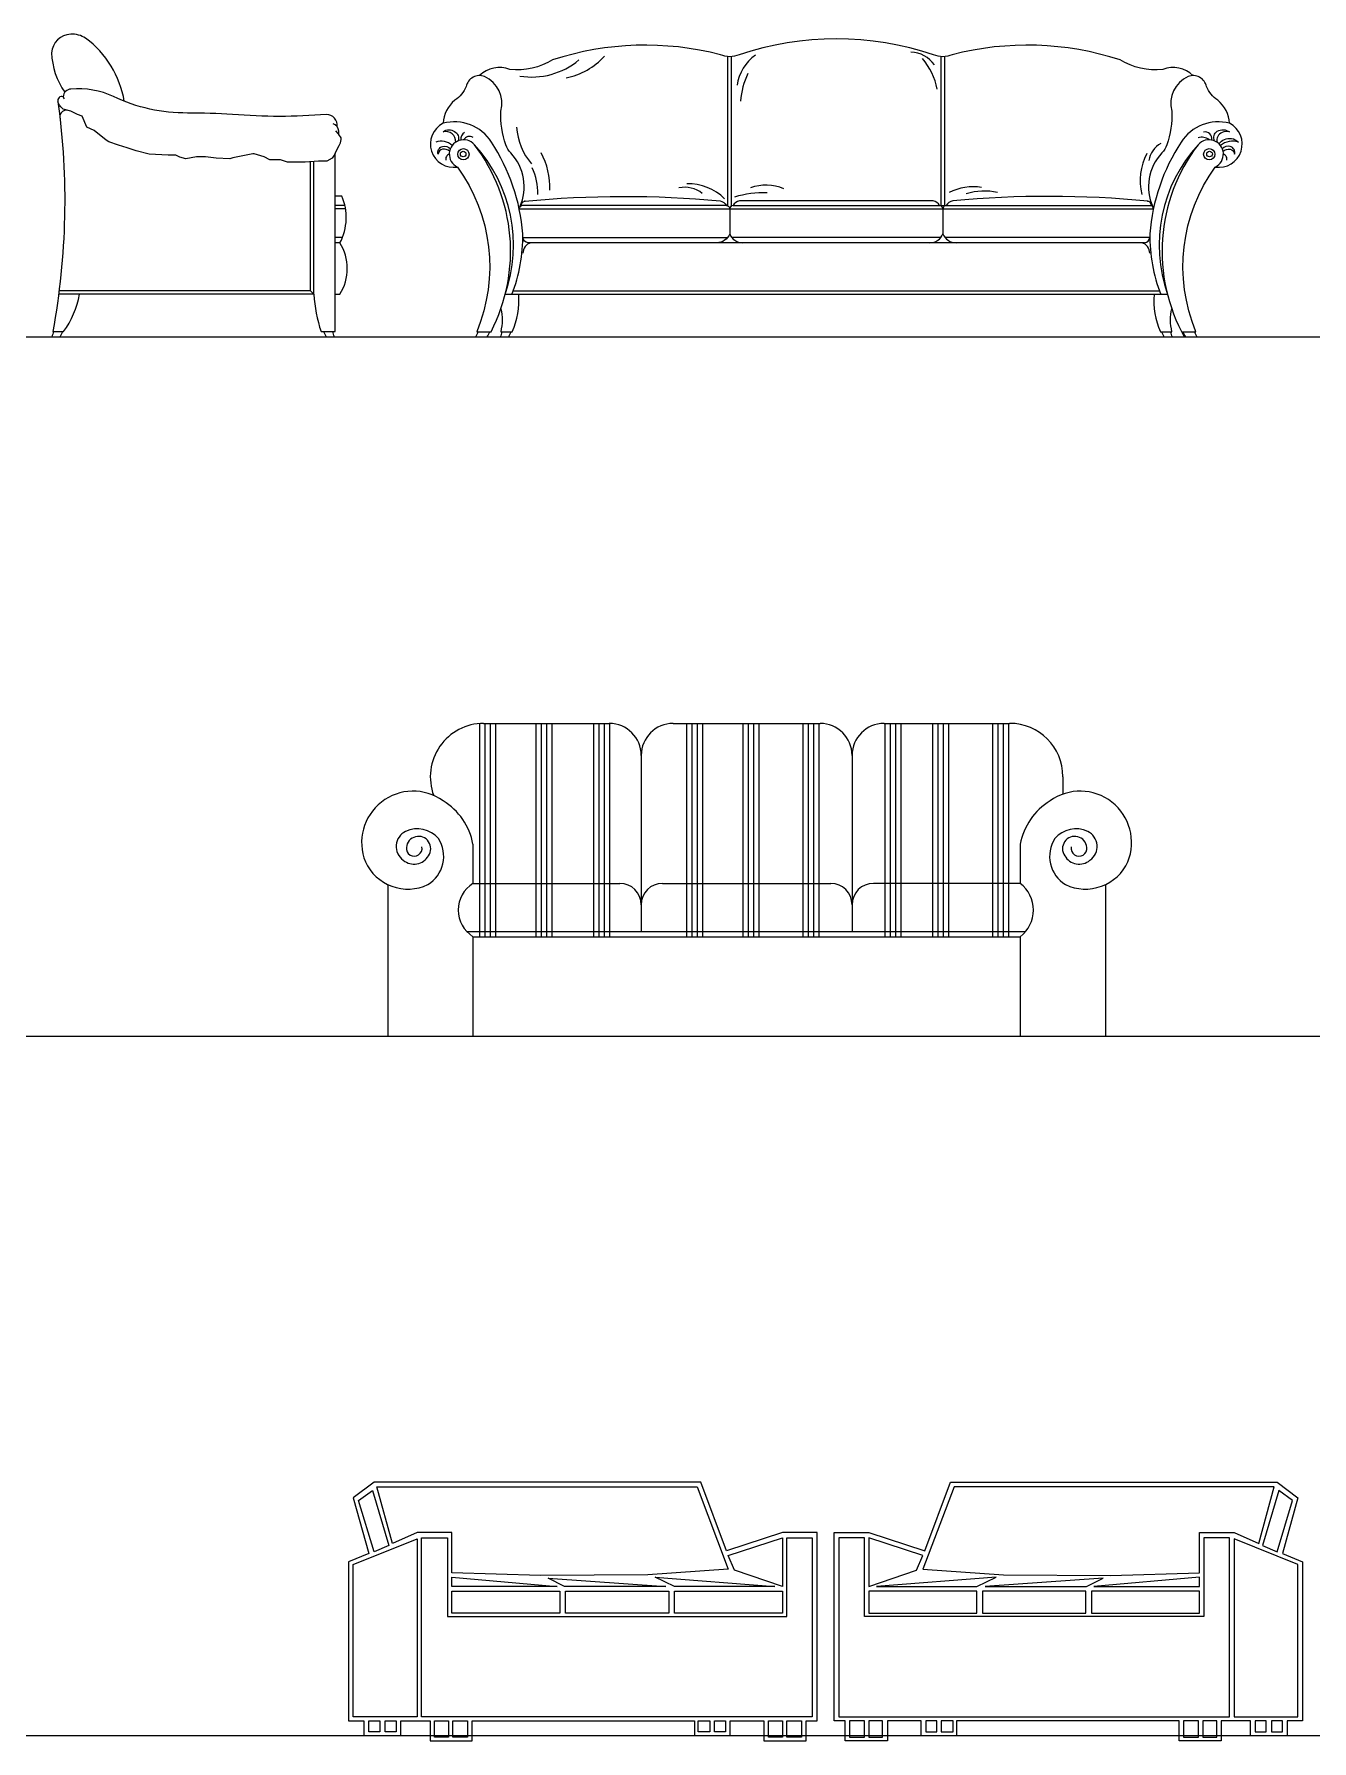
# Model space of a CAD drawing. Header units: inches. Extents: x 11 to 53.5, y 7.4 to 32.2.
# Drawn here: x 37.564 to 41.159, y 20.076 to 24.877 of the extents above; entities that cross this region are included whole.
import ezdxf

# ---------------------------------------------------------------- set-up
doc = ezdxf.new("R2010")
doc.units = ezdxf.units.IN
doc.header["$MEASUREMENT"] = 0
doc.layers.add('02', color=2, linetype='Continuous')
doc.layers.add('1', color=1, linetype='Continuous')

msp = doc.modelspace()

# ---------------------------------------------------------------- linework, layer by layer
at = {"layer": '02'}
for p, q in [((39.5164, 24.3933), (39.5164, 24.8132)), ((39.5264, 24.3933), (39.5264, 24.8132)), ((40.1164, 24.3933), (40.1164, 24.8132)), ((40.1264, 24.3933), (40.1264, 24.8132)), ((37.6859, 24.6506), (37.6859, 24.6506)), ((37.767, 24.5786), (37.767, 24.5786)), ((38.3416, 24.1548), (38.3416, 24.5172)), ((38.3516, 24.1448), (38.3516, 24.518)), ((38.4385, 24.3948), (38.4116, 24.3948)), ((39.512, 24.3947), (38.9353, 24.3947)), ((39.5308, 24.3947), (40.7076, 24.3947)), ((38.4405, 24.3848), (38.4116, 24.3848)), ((40.7122, 24.3847), (38.9291, 24.3847)), ((38.4317, 24.3048), (38.4116, 24.3048)), ((38.9395, 24.3047), (39.5155, 24.3047)), ((40.1155, 24.3047), (39.5274, 24.3047)), ((40.7034, 24.3047), (40.1274, 24.3047)), ((38.4248, 24.2898), (38.4116, 24.2898)), ((38.3416, 24.1548), (37.6343, 24.1548)), ((38.3416, 24.1548), (38.3516, 24.1448)), ((38.9122, 24.1547), (40.7307, 24.1547)), ((38.3516, 24.1448), (37.6331, 24.1448)), ((40.7531, 24.1447), (38.8897, 24.1447)), ((38.817, 22.9379), (38.817, 22.3379)), ((38.829, 22.9379), (39.1824, 22.9379)), ((38.832, 22.9379), (38.832, 22.3379)), ((38.847, 22.9379), (38.847, 22.3379)), ((38.862, 22.9379), (38.862, 22.3379)), ((38.9762, 22.9379), (38.9762, 22.3379)), ((38.9912, 22.9379), (38.9912, 22.3379)), ((39.0062, 22.9379), (39.0062, 22.3379)), ((39.0212, 22.9379), (39.0212, 22.3379)), ((39.1385, 22.9379), (39.1385, 22.3379)), ((39.1535, 22.9379), (39.1535, 22.3379)), ((39.1685, 22.9379), (39.1685, 22.3379)), ((39.1835, 22.9379), (39.1835, 22.3379)), ((39.3624, 22.9379), (39.7757, 22.9379)), ((39.3995, 22.9379), (39.3995, 22.3379)), ((39.4145, 22.9379), (39.4145, 22.3379)), ((39.4295, 22.9379), (39.4295, 22.3379)), ((39.4445, 22.9379), (39.4445, 22.3379)), ((39.5586, 22.9379), (39.5586, 22.3379)), ((39.5736, 22.9379), (39.5736, 22.3379)), ((39.5886, 22.9379), (39.5886, 22.3379)), ((39.6036, 22.9379), (39.6036, 22.3379)), ((39.7273, 22.9379), (39.7273, 22.3379)), ((39.7423, 22.9379), (39.7423, 22.3379)), ((39.7573, 22.9379), (39.7573, 22.3379)), ((39.7723, 22.9379), (39.7723, 22.3379)), ((39.9557, 22.9379), (40.309, 22.9379)), ((39.958, 22.9379), (39.958, 22.3379)), ((39.973, 22.9379), (39.973, 22.3379)), ((39.988, 22.9379), (39.988, 22.3379)), ((40.003, 22.9379), (40.003, 22.3379)), ((40.0921, 22.9379), (40.0921, 22.3379)), ((40.1071, 22.9379), (40.1071, 22.3379)), ((40.1221, 22.9379), (40.1221, 22.3379)), ((40.1371, 22.9379), (40.1371, 22.3379)), ((40.2608, 22.9379), (40.2608, 22.3379)), ((40.2758, 22.9379), (40.2758, 22.3379)), ((40.2908, 22.9379), (40.2908, 22.3379)), ((40.3058, 22.9379), (40.3058, 22.3379)), ((39.2724, 22.8479), (39.2724, 22.3529)), ((39.8657, 22.8479), (39.8657, 22.3529)), ((40.459, 22.7879), (40.459, 22.739)), ((38.799, 22.5979), (38.799, 22.4879)), ((40.339, 22.5979), (40.339, 22.4879)), ((38.559, 22.4846), (38.559, 22.0579)), ((38.799, 22.4879), (39.2124, 22.4879)), ((39.3324, 22.4879), (39.8057, 22.4879)), ((40.339, 22.4879), (39.9257, 22.4879)), ((40.579, 22.4846), (40.579, 22.0579)), ((38.781, 22.3529), (40.3544, 22.3529)), ((38.799, 22.3379), (40.339, 22.3379)), ((38.799, 22.3379), (38.799, 22.0579)), ((40.339, 22.3379), (40.339, 22.0579))]:
    msp.add_line(p, q, dxfattribs=at)
for points in [[(37.818, 24.6878, 0.191032), (37.7092, 24.8652, 0.14687), (37.6671, 24.8766, 0.374276), (37.6132, 24.8241, 0.146281), (37.6506, 24.7135, 0.146281)], [(40.825, 24.7599, 0.296562), (40.7399, 24.7773, -0.163814), (40.6197, 24.804, 0.143957), (40.1476, 24.8186, -0.215055), (40.0953, 24.8186, 0.162592), (39.5476, 24.8186, -0.215055), (39.4953, 24.8186, 0.143957), (39.0231, 24.804, -0.163814), (38.903, 24.7773, 0.296562), (38.8178, 24.7599, 0.351408)], [(38.7799, 24.7295, -0.153683), (38.7479, 24.6905, 0.210591), (38.7148, 24.6258, 0.851349), (38.7551, 24.5028, -0.260762), (38.8097, 24.0397), (38.8499, 24.0397)], [(38.931, 24.3906, 0.301351), (38.9054, 24.5425, -0.122825), (38.8917, 24.5649, -0.087321), (38.877, 24.6601, 0.375594), (38.8315, 24.7575, 0.455806), (38.7799, 24.7295)], [(40.8114, 24.7575, 0.375594), (40.7659, 24.6601, -0.087321), (40.7511, 24.5649, -0.109435), (40.7375, 24.5425, 0.301351), (40.7118, 24.3906)], [(40.8332, 24.0397, -0.260762), (40.8877, 24.5028, 0.851349), (40.928, 24.6258, 0.210591), (40.8949, 24.6905, -0.153683), (40.8629, 24.7295, 0.455806), (40.8114, 24.7575)], [(38.4168, 24.6166, 0.444081), (38.3866, 24.6507, -0.042169), (38.1227, 24.6507, 0.016369), (37.9962, 24.6548, -0.11532), (37.7878, 24.701, 0.12842), (37.6679, 24.7221, 0.414214), (37.6461, 24.7003, 0.620033), (37.6312, 24.6865, -0.079849), (37.6166, 24.0398), (37.6466, 24.0398)], [(38.9083, 24.1447, 0.100585), (38.939, 24.3147, 0.126677), (38.8513, 24.5728, 0.326662), (38.7148, 24.6258)], [(40.928, 24.6258, 0.326662), (40.7915, 24.5728, 0.126677), (40.7038, 24.3147, 0.100585), (40.7345, 24.1447)], [(38.4116, 24.5419), (38.4221, 24.5631), (38.426, 24.5707), (38.4283, 24.5799), (38.4283, 24.5845), (38.4214, 24.5944), (38.4214, 24.6036, 0.33357), (38.4053, 24.6242)], [(38.7507, 24.5729, 0.512989), (38.7154, 24.6016, -0.351412), (38.7475, 24.6026, -0.347215), (38.7573, 24.5764)], [(40.8856, 24.5764, -0.384062), (40.8934, 24.6033, -0.314942), (40.9274, 24.6016, 0.157926), (40.907, 24.5999, 0.353415), (40.8921, 24.5729, 0.353415)], [(40.8979, 24.5683, -0.261372), (40.9336, 24.583, -0.166648), (40.9528, 24.5729, 0.243543), (40.9021, 24.5636, 0.264277)], [(38.7333, 24.5474, 0.229546), (38.7133, 24.5528, 0.405022), (38.7014, 24.5388, -0.455829), (38.7133, 24.5606, -0.266287), (38.7354, 24.5543, -0.291565)], [(38.8897, 24.1447, 0.277048), (38.8031, 24.5657, 1.222943), (38.7551, 24.5028)], [(38.8499, 24.0397, 0.290734), (38.8031, 24.5657)], [(40.8877, 24.5028, 1.222943), (40.8397, 24.5657, 0.277048), (40.7531, 24.1447, 0.277048)], [(40.9096, 24.5474, -0.229546), (40.9295, 24.5528, -0.405022), (40.9414, 24.5388, 0.455829), (40.9295, 24.5606, 0.266287), (40.9074, 24.5543, 0.291565)], [(38.4116, 24.1448), (38.4248, 24.1448, 0.279711), (38.4248, 24.2898, 0.229543), (38.4298, 24.4212), (38.4116, 24.4206)], [(38.9292, 24.3844, -0.267076), (38.9353, 24.3947, -0.36802), (38.9446, 24.4069, -0.047858), (39.4941, 24.4074, -0.24989), (39.512, 24.3947, -0.386961), (39.5214, 24.3847), (39.5214, 24.3147, -0.300019), (39.4846, 24.2897)], [(40.1214, 24.3847, 0.386961), (40.112, 24.3947, 0.24989), (40.0941, 24.4074), (39.5488, 24.4074, 0.24989), (39.5308, 24.3947, 0.386961), (39.5214, 24.3847)], [(40.7122, 24.3847, 0.389921), (40.7076, 24.3947, 0.36802), (40.6983, 24.4069, 0.047858), (40.1488, 24.4074, 0.24989), (40.1308, 24.3947, 0.386961), (40.1214, 24.3847), (40.1214, 24.3147, 0.300019), (40.1582, 24.2897)], [(40.6881, 24.2897), (38.9547, 24.2897, -0.38131), (38.9395, 24.3047)], [(39.5214, 24.3147, 0.300019), (39.5582, 24.2897)], [(40.0846, 24.2897, 0.300019), (40.1214, 24.3147)], [(40.6881, 24.2897, 0.38131), (40.7034, 24.3047, 0.38131)], [(37.6466, 24.0398, 0.113802), (37.6922, 24.1448)], [(38.3516, 24.1448, 0.068283), (38.3716, 24.0398), (38.4116, 24.0398)], [(38.8776, 24.1044, -0.113911), (38.8771, 24.0397), (38.9097, 24.0397)], [(38.9097, 24.0397, 0.119664), (38.9276, 24.1447)], [(40.7153, 24.1447, 0.119664), (40.7332, 24.0397), (40.7658, 24.0397)], [(40.7658, 24.0397, -0.113911), (40.7652, 24.1044, 0.035789)], [(37.6184, 24.0398, -0.026598), (37.614, 24.0248)], [(37.6374, 24.0248, 0.017419), (37.6446, 24.0398)], [(38.3785, 24.0398, 0.021003), (38.3858, 24.0248)], [(38.4091, 24.0248, -0.026625), (38.4047, 24.0398)], [(38.8129, 24.0397, -0.008501), (38.8064, 24.0247)], [(38.8383, 24.0247, 0.008721), (38.8465, 24.0397)], [(38.8802, 24.0397, -0.026625), (38.8758, 24.0247)], [(38.8991, 24.0247, 0.01466), (38.9064, 24.0397)], [(40.7365, 24.0397, 0.018602), (40.7437, 24.0247)], [(40.7671, 24.0247, -0.026625), (40.7627, 24.0397)], [(40.7964, 24.0397, 0.008721), (40.8045, 24.0247)], [(40.8364, 24.0247, -0.008501), (40.8299, 24.0397)]]:
    msp.add_lwpolyline(points, format="xyb", dxfattribs=at)
for points in [[(38.4116, 24.5419), (38.41, 24.5387), (38.4029, 24.5274), (38.3874, 24.519), (38.3647, 24.519), (38.3265, 24.5161), (38.277, 24.5161), (38.2572, 24.5232), (38.2275, 24.5232), (38.2119, 24.5317), (38.1836, 24.5402), (38.1792, 24.5403), (38.1229, 24.5291), (38.115, 24.5257), (38.0761, 24.5274), (38.0464, 24.5317), (38.0209, 24.5317), (37.9912, 24.526), (37.9742, 24.5303), (37.9629, 24.5359), (37.9417, 24.5359), (37.8879, 24.5387), (37.8511, 24.5486), (37.8256, 24.5571), (37.8016, 24.5642), (37.7749, 24.5741), (37.767, 24.5786), (37.7332, 24.6056), (37.7129, 24.6146), (37.6994, 24.6461), (37.6859, 24.6506), (37.6679, 24.6596), (37.6459, 24.6654), (37.6394, 24.6719), (37.6353, 24.6768), (37.6312, 24.6865)], [(38.4118, 24.6051), (38.4187, 24.5974), (38.4214, 24.5944)], [(38.4116, 24.0398), (38.4116, 24.5419)], [(40.793, 24.0397), (40.8332, 24.0397)], [(39.5226, 20.091), (39.5226, 20.1325), (39.6175, 20.1325), (39.6175, 20.0758), (39.7361, 20.0758), (39.7361, 20.1325), (39.7671, 20.1325), (39.7671, 20.6618), (39.6696, 20.6618), (39.5121, 20.6104), (39.4402, 20.8035), (38.5208, 20.8035), (38.4621, 20.7593), (38.5056, 20.6025), (38.4489, 20.5794), (38.4489, 20.1325), (38.4924, 20.1325), (38.4924, 20.091)], [(38.6421, 20.6618), (38.5722, 20.6308), (38.5287, 20.7903), (39.4296, 20.7903), (39.5173, 20.559), (39.2906, 20.5432), (38.9894, 20.5405), (38.7396, 20.5484), (38.7396, 20.6618), (38.6421, 20.6618)], [(40.0599, 20.091), (40.0599, 20.1325), (39.965, 20.1325), (39.965, 20.0758), (39.8463, 20.0758), (39.8463, 20.1325), (39.8154, 20.1325), (39.8154, 20.6618), (39.9129, 20.6618), (40.0704, 20.6104), (40.1423, 20.8035), (41.0617, 20.8035), (41.1203, 20.7593), (41.0768, 20.6025), (41.1335, 20.5794), (41.1335, 20.1325), (41.09, 20.1325), (41.09, 20.091)], [(40.9404, 20.6618), (41.0103, 20.6308), (41.0538, 20.7903), (40.1528, 20.7903), (40.0651, 20.559), (40.2919, 20.5432), (40.5931, 20.5405), (40.8429, 20.5484), (40.8429, 20.6618), (40.9404, 20.6618)], [(38.5162, 20.7805), (38.5623, 20.6256), (38.5208, 20.6078), (38.4773, 20.7521), (38.5162, 20.7805)], [(41.0663, 20.7805), (41.0201, 20.6256), (41.0617, 20.6078), (41.1052, 20.7521), (41.0663, 20.7805)], [(38.6421, 20.143), (38.4621, 20.143), (38.4621, 20.5715), (38.6421, 20.644), (38.6421, 20.143)], [(38.6546, 20.6466), (38.7271, 20.6466), (38.7271, 20.4252), (39.6821, 20.4252), (39.6821, 20.6466), (39.7539, 20.6466), (39.7539, 20.143), (38.6546, 20.143), (38.6546, 20.6466)], [(39.5351, 20.5564), (39.5173, 20.5972), (39.6696, 20.6466), (39.6696, 20.5096), (39.5351, 20.5564)], [(40.9279, 20.6466), (40.8554, 20.6466), (40.8554, 20.4252), (39.9004, 20.4252), (39.9004, 20.6466), (39.8285, 20.6466), (39.8285, 20.143), (40.9279, 20.143), (40.9279, 20.6466)], [(40.0473, 20.5564), (40.0651, 20.5972), (39.9129, 20.6466), (39.9129, 20.5096), (40.0473, 20.5564)], [(40.9404, 20.143), (41.1203, 20.143), (41.1203, 20.5715), (40.9404, 20.644), (40.9404, 20.143)], [(38.7396, 20.5096), (38.7396, 20.5359), (39.0362, 20.5096), (38.7396, 20.5096)], [(39.0105, 20.5333), (39.342, 20.5096), (39.0566, 20.5096), (39.0105, 20.5333)], [(39.3117, 20.5359), (39.6485, 20.5096), (39.3657, 20.5096), (39.3117, 20.5359)], [(40.2708, 20.5359), (39.934, 20.5096), (40.2167, 20.5096), (40.2708, 20.5359)], [(40.572, 20.5333), (40.2405, 20.5096), (40.5258, 20.5096), (40.572, 20.5333)], [(40.8429, 20.5096), (40.8429, 20.5359), (40.5463, 20.5096), (40.8429, 20.5096)], [(38.7396, 20.497), (39.0434, 20.497), (39.0434, 20.4351), (38.7396, 20.4351), (38.7396, 20.497)], [(39.0593, 20.497), (39.3499, 20.497), (39.3499, 20.4351), (39.0593, 20.4351), (39.0593, 20.497)], [(39.3657, 20.4351), (39.3657, 20.497), (39.6696, 20.497), (39.6696, 20.4351), (39.3657, 20.4351)], [(40.2167, 20.4351), (40.2167, 20.497), (39.9129, 20.497), (39.9129, 20.4351), (40.2167, 20.4351)], [(40.5232, 20.497), (40.2325, 20.497), (40.2325, 20.4351), (40.5232, 20.4351), (40.5232, 20.497)], [(40.8429, 20.497), (40.539, 20.497), (40.539, 20.4351), (40.8429, 20.4351), (40.8429, 20.497)], [(38.5056, 20.1325), (38.5366, 20.1325), (38.5366, 20.1015), (38.5056, 20.1015), (38.5056, 20.1325)], [(38.5518, 20.1325), (38.5827, 20.1325), (38.5827, 20.1015), (38.5518, 20.1015), (38.5518, 20.1325)], [(38.5959, 20.091), (38.5959, 20.1325), (38.6783, 20.1325), (38.6783, 20.0758), (38.7963, 20.0758), (38.7963, 20.1325), (39.4224, 20.1325), (39.4224, 20.091)], [(38.6908, 20.1325), (38.7297, 20.1325), (38.7297, 20.0863), (38.6908, 20.0863), (38.6908, 20.1325)], [(38.7422, 20.1325), (38.7837, 20.1325), (38.7837, 20.0863), (38.7422, 20.0863), (38.7422, 20.1325)], [(39.4323, 20.1325), (39.4659, 20.1325), (39.4659, 20.1015), (39.4323, 20.1015), (39.4323, 20.1325)], [(39.4784, 20.1325), (39.5094, 20.1325), (39.5094, 20.1015), (39.4784, 20.1015), (39.4784, 20.1325)], [(39.6307, 20.1325), (39.6696, 20.1325), (39.6696, 20.0863), (39.6307, 20.0863), (39.6307, 20.1325)], [(39.6821, 20.1325), (39.7236, 20.1325), (39.7236, 20.0863), (39.6821, 20.0863), (39.6821, 20.1325)], [(39.9004, 20.1325), (39.8589, 20.1325), (39.8589, 20.0863), (39.9004, 20.0863), (39.9004, 20.1325)], [(39.9518, 20.1325), (39.9129, 20.1325), (39.9129, 20.0863), (39.9518, 20.0863), (39.9518, 20.1325)], [(40.104, 20.1325), (40.073, 20.1325), (40.073, 20.1015), (40.104, 20.1015), (40.104, 20.1325)], [(40.1502, 20.1325), (40.1165, 20.1325), (40.1165, 20.1015), (40.1502, 20.1015), (40.1502, 20.1325)], [(40.9865, 20.091), (40.9865, 20.1325), (40.9041, 20.1325), (40.9041, 20.0758), (40.7862, 20.0758), (40.7862, 20.1325), (40.16, 20.1325), (40.16, 20.091)], [(40.8402, 20.1325), (40.7987, 20.1325), (40.7987, 20.0863), (40.8402, 20.0863), (40.8402, 20.1325)], [(40.8916, 20.1325), (40.8527, 20.1325), (40.8527, 20.0863), (40.8916, 20.0863), (40.8916, 20.1325)], [(41.0307, 20.1325), (40.9997, 20.1325), (40.9997, 20.1015), (41.0307, 20.1015), (41.0307, 20.1325)], [(41.0768, 20.1325), (41.0458, 20.1325), (41.0458, 20.1015), (41.0768, 20.1015), (41.0768, 20.1325)]]:
    msp.add_lwpolyline(points, dxfattribs=at)
for centre, radius in [((38.772, 24.5387), 0.0159), ((38.7714, 24.5393), 0.00793), ((40.8708, 24.5387), 0.0159), ((40.8715, 24.5393), 0.00793)]:
    msp.add_circle(centre, radius, dxfattribs=at)
for centre, radius, start, end in [((40.0291, 24.7427), 0.0831, 34.6161, 88.6299), ((38.9644, 24.9631), 0.2071, 260.7687, 309.8135), ((39.0247, 24.9443), 0.1938, 280.8002, 318.1187), ((39.6666, 24.7151), 0.1257, 125.3473, 171.7595), ((39.9365, 24.694), 0.1705, 9.3596, 41.8746), ((39.7702, 24.6704), 0.2194, 154.1851, 175.2852), ((37.661, 24.703), 0.0151, 190.2505, 215.2022), ((37.6548, 24.6442), 0.0184, 83.5002, 200.9633), ((38.7853, 24.582), 0.0205, 119.2279, 189.3019), ((38.7889, 24.5703), 0.0185, 54.8973, 150.421), ((39.0926, 24.6245), 0.171, 183.2405, 221.2844), ((40.8503, 24.5553), 0.0313, 50.6885, 109.7747), ((40.8596, 24.5828), 0.0186, 347.4714, 105.8946), ((38.709, 24.5275), 0.048, 48.9397, 107.9856), ((38.7362, 24.5259), 0.0137, 105.8337, 197.2802), ((38.8081, 24.4439), 0.2077, 358.4102, 28.4692), ((40.8453, 24.4636), 0.1689, 152.853, 192.8875), ((40.7721, 24.5066), 0.0732, 120.9826, 168.713), ((41.2304, 24.2659), 0.4925, 142.5017, 209.4161), ((40.9067, 24.5259), 0.0137, 342.7198, 74.1663), ((38.8087, 24.4289), 0.1726, 358.9452, 24.6067), ((39.3936, 24.3615), 0.0843, 52.9883, 100.2439), ((39.4064, 24.3149), 0.1406, 44.3409, 92.3734), ((39.6236, 24.3184), 0.1333, 67.9104, 109.2273), ((40.2076, 24.2913), 0.1559, 81.6339, 116.1842), ((39.6179, 24.1356), 0.2947, 88.2805, 106.3214), ((40.2379, 24.2638), 0.1715, 77.4756, 107.1959), ((38.9694, 24.2608), 0.0298, 104.4533, 181.0892), ((40.6734, 24.2608), 0.0298, 358.9108, 75.5467), ((38.829, 22.7879), 0.15, 90, 200.5718), ((39.1824, 22.8479), 0.09, 0, 90), ((39.3624, 22.8479), 0.09, 90, 180), ((39.7757, 22.8479), 0.09, 0, 90), ((39.9557, 22.8479), 0.09, 90, 180), ((40.309, 22.7879), 0.15, 0, 90), ((38.6306, 22.6025), 0.1448, 54.2561, 201.9092), ((38.6211, 22.5656), 0.1808, 10.2799, 58.6468), ((40.5169, 22.5656), 0.1808, 121.3532, 169.7201), ((40.5074, 22.6025), 0.1448, 338.0908, 125.7439), ((38.6301, 22.5916), 0.0473, 115.8566, 235.103), ((38.6422, 22.5635), 0.0779, 40.223, 114.8938), ((38.6458, 22.5857), 0.0344, 324.3064, 174.2014), ((38.6244, 22.5635), 0.0922, 301.0651, 33.0366), ((40.5137, 22.5635), 0.0922, 146.9634, 238.9349), ((40.4959, 22.5635), 0.0779, 65.1062, 139.777), ((40.4922, 22.5857), 0.0344, 5.7986, 215.6936), ((40.508, 22.5916), 0.0473, 304.897, 64.1434), ((38.633, 22.5891), 0.0471, 230.4853, 330.0966), ((38.6336, 22.5864), 0.0222, 172.8693, 9.9211), ((40.5051, 22.5891), 0.0471, 209.9034, 309.5147), ((40.5044, 22.5864), 0.0222, 170.0789, 7.1307), ((38.6156, 22.603), 0.1312, 204.5726, 295.4681), ((40.5225, 22.603), 0.1312, 244.5319, 335.4274), ((38.8463, 22.4129), 0.0887, 122.219, 237.781), ((39.2124, 22.4279), 0.06, 0, 90), ((39.3324, 22.4279), 0.06, 90, 180), ((39.8057, 22.4279), 0.06, 0, 90), ((39.9257, 22.4279), 0.06, 90, 180), ((40.2809, 22.4129), 0.0949, 307.794, 52.206)]:
    msp.add_arc(centre, radius, start, end, dxfattribs=at)
for p in [(38.9446, 24.4069), (39.5264, 24.3933), (40.6983, 24.4069)]:
    msp.add_point(p, dxfattribs=at)
at = {"layer": '1'}
for p, q in [((32.8586, 24.0248), (53.1849, 24.0248)), ((32.8586, 22.0579), (53.1849, 22.0579)), ((32.8586, 20.091), (53.1849, 20.091))]:
    msp.add_line(p, q, dxfattribs=at)

doc.saveas('drawing.dxf')
